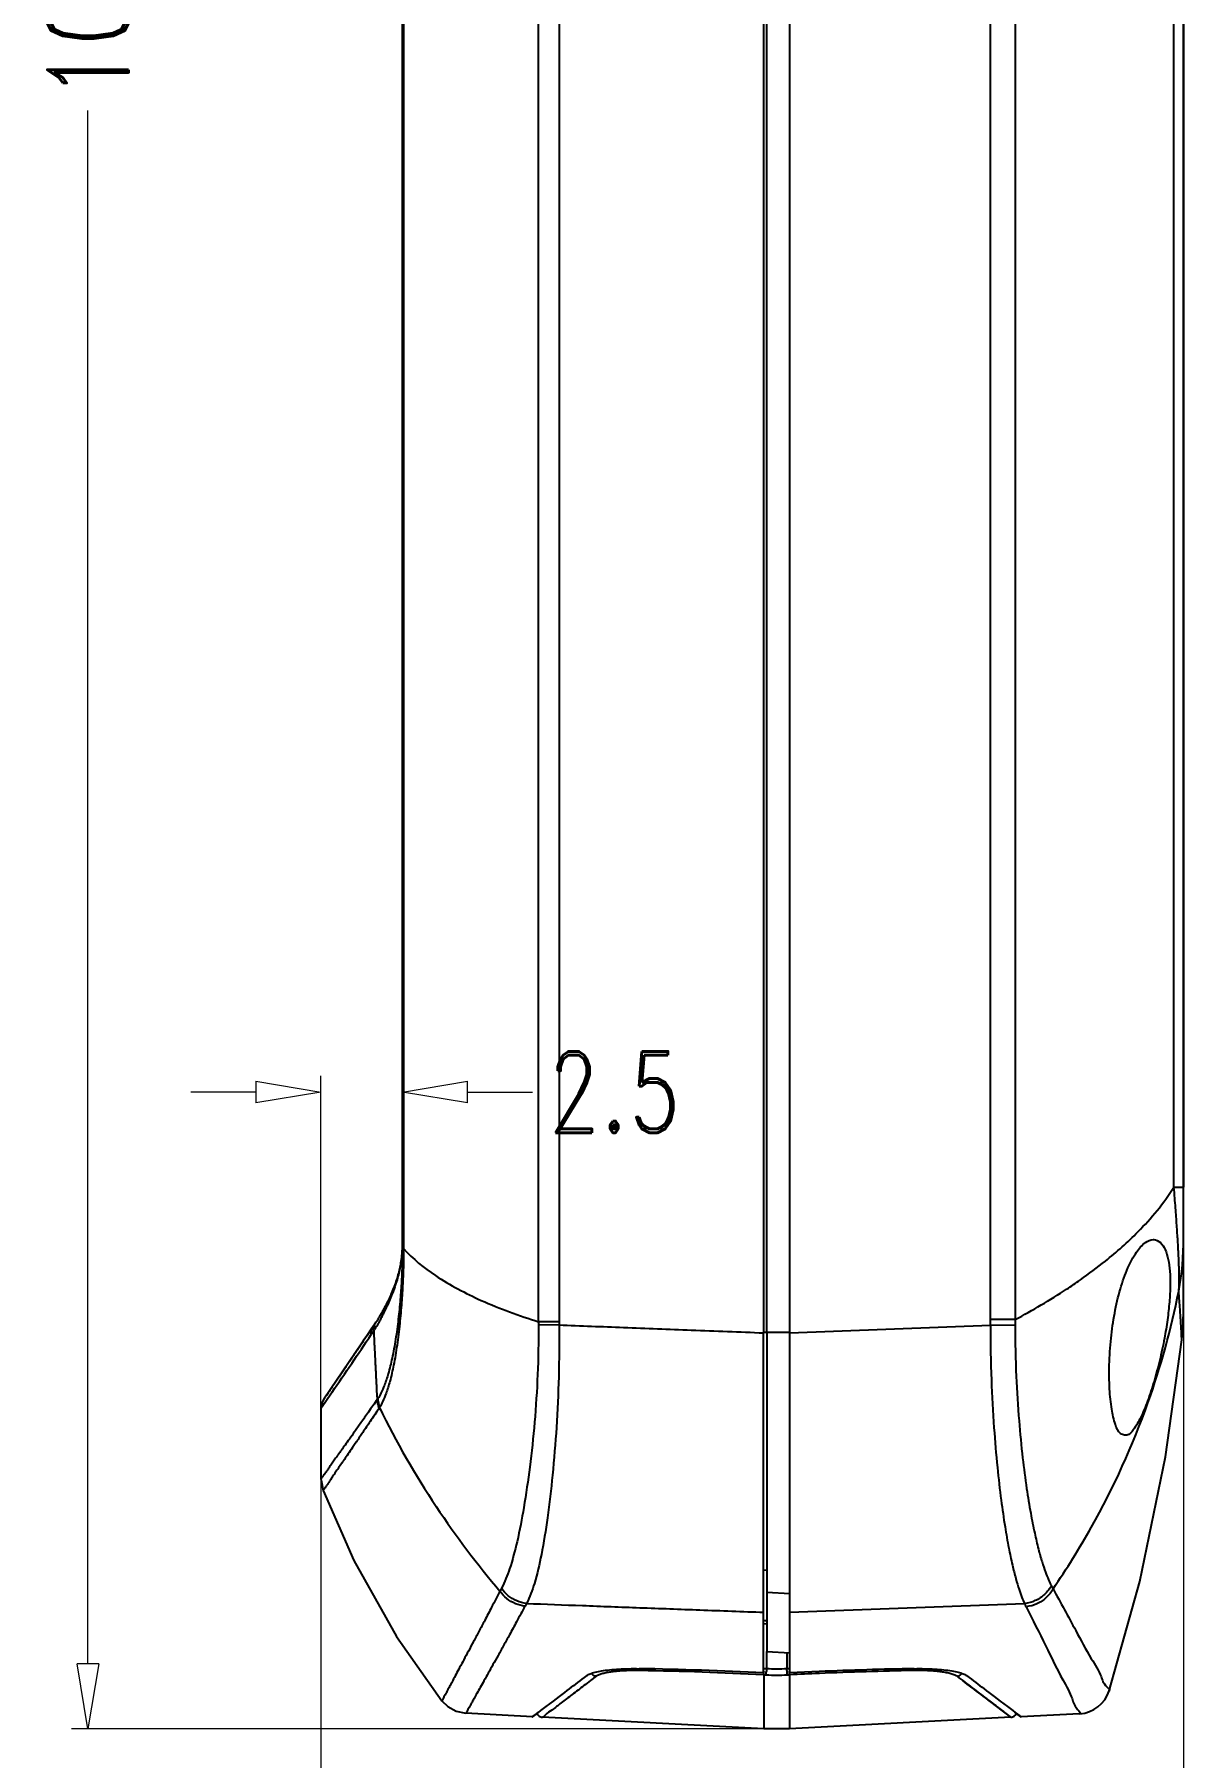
# Model space of a CAD drawing. Header units: millimetres. Extents: x 6083 to 6448, y 1315 to 1569.
# Drawn here: x 6310.8 to 6346.1, y 1408.4 to 1461.3 of the extents above; entities that cross this region are included whole.
import ezdxf

# ---------------------------------------------------------------- set-up
doc = ezdxf.new("R2010")
doc.units = ezdxf.units.MM
doc.layers.add('dim', color=82, linetype='Continuous', lineweight=9)
doc.styles.add('ROMAND', font='romand.shx', dxfattribs={"width": 0.75, "bigfont": 'gbcbig.shx'})
doc.dimstyles.new('YanXiu', dxfattribs={"dimtxt": 2.5, "dimasz": 2.2, "dimexe": 1, "dimexo": 0, "dimgap": 0.66, "dimtad": 0, "dimzin": 9, "dimdsep": 46, "dimtxsty": 'ROMAND', "dimblk": 'CLOSEDBLANK', "dimcen": 0, "dimclrd": 3, "dimclre": 3, "dimclrt": 7, "dimazin": 2, "dimtfac": 1, "dimtofl": 0, "dimtmove": 0, "dimatfit": 3, "dimldrblk": 'CLOSEDBLANK', "dimfxl": 1, "dimlwd": 5, "dimlwe": 5, "dimarcsym": 0})

# ---------------------------------------------------------------- blocks, each defined once
blk = doc.blocks.new('_ClosedBlank')
at = {"color": 0, "linetype": 'ByBlock', "lineweight": -2}
for p, q in [((-1, 0.1666666666666667), (0, 0)), ((-1, 0.1666666666666667), (-1, -0.1666666666666667)), ((0, 0), (-1, -0.1666666666666667))]:
    blk.add_line(p, q, dxfattribs=at)
blk = doc.blocks.new('*D30')
at = {"layer": 'Defpoints', "color": 0, "transparency": 16777216}
for p in [(6333.563902281991, 1514.258429574985), (6312.401302264705, 1409.259213977485), (6333.563902257742, 1409.259213977485)]:
    blk.add_point(p, dxfattribs=at)
at = {"layer": 'dim', "color": 3, "lineweight": 5, "transparency": 16777216}
for p, q in [((6333.563902281991, 1514.258429574985), (6311.901552264705, 1514.258429574985)), ((6312.401302264705, 1512.258429574985), (6312.401302264705, 1464.535357490521)), ((6312.401302264705, 1411.259213977485), (6312.401302264705, 1458.98228606195)), ((6333.563902257742, 1409.259213977485), (6311.901552264705, 1409.259213977485))]:
    blk.add_line(p, q, dxfattribs=at)
at = {"layer": 'dim', "color": 3, "lineweight": 5, "transparency": 16777216, "xscale": 2, "yscale": 2, "zscale": 2}
for p, rotation in [((6312.401302264705, 1514.258429574985), 90), ((6312.401302264705, 1409.259213977485), 270)]:
    blk.add_blockref('_ClosedBlank', p, dxfattribs=dict(at, rotation=rotation))
at = {"layer": 'dim', "color": 7, "transparency": 16777216, "insert": (6312.401302264705, 1461.758821776236), "char_height": 2.5, "attachment_point": 5, "rotation": 90, "style": 'ROMAND'}
blk.add_mtext('105', dxfattribs=at)
blk = doc.blocks.new('*D31')
at = {"layer": 'Defpoints', "color": 0, "transparency": 16777216}
for p in [(6322.063902257692, 1428.824005514507), (6322.063902257692, 1424.067581952985), (6319.563902257692, 1416.943740252485)]:
    blk.add_point(p, dxfattribs=at)
at = {"layer": 'dim', "color": 3, "lineweight": 5, "transparency": 16777216}
for p, q in [((6319.563902257692, 1416.943740252485), (6319.563902257692, 1429.323755514507)), ((6322.063902257692, 1424.067581952985), (6322.063902257692, 1429.323755514507)), ((6317.563902257692, 1428.824005514507), (6315.563902257692, 1428.824005514507)), ((6324.063902257692, 1428.824005514507), (6326.063902257692, 1428.824005514507))]:
    blk.add_line(p, q, dxfattribs=at)
at = {"layer": 'dim', "color": 3, "lineweight": 5, "transparency": 16777216, "xscale": 2, "yscale": 2, "zscale": 2}
blk.add_blockref('_ClosedBlank', (6319.563902257692, 1428.824005514507), dxfattribs=at)
at = {"layer": 'dim', "color": 3, "lineweight": 5, "transparency": 16777216, "xscale": 2, "yscale": 2, "zscale": 2, "rotation": 180}
blk.add_blockref('_ClosedBlank', (6322.063902257692, 1428.824005514507), dxfattribs=at)
at = {"layer": 'dim', "color": 7, "transparency": 16777216, "insert": (6328.57258082912, 1428.824005514507), "char_height": 2.5, "attachment_point": 5, "style": 'ROMAND'}
blk.add_mtext('2.5', dxfattribs=at)
blk = doc.blocks.new('*D32')
at = {"layer": 'Defpoints', "color": 0, "transparency": 16777216}
for p in [(6346.063902257692, 1422.252691822819), (6319.563902257692, 1416.943740252485), (6346.063902257692, 1405.301013581907)]:
    blk.add_point(p, dxfattribs=at)
at = {"layer": 'dim', "color": 3, "lineweight": 5, "transparency": 16777216}
for p, q in [((6346.063902257692, 1422.252691822819), (6346.063902257692, 1404.801263581907)), ((6319.563902257692, 1416.943740252485), (6319.563902257692, 1404.801263581907)), ((6321.563902257692, 1405.301013581907), (6329.412366543406, 1405.301013581907)), ((6344.063902257692, 1405.301013581907), (6336.215437971977, 1405.301013581907))]:
    blk.add_line(p, q, dxfattribs=at)
at = {"layer": 'dim', "color": 3, "lineweight": 5, "transparency": 16777216, "xscale": 2, "yscale": 2, "zscale": 2, "rotation": 180}
blk.add_blockref('_ClosedBlank', (6319.563902257692, 1405.301013581907), dxfattribs=at)
at = {"layer": 'dim', "color": 3, "lineweight": 5, "transparency": 16777216, "xscale": 2, "yscale": 2, "zscale": 2}
blk.add_blockref('_ClosedBlank', (6346.063902257692, 1405.301013581907), dxfattribs=at)
at = {"layer": 'dim', "color": 7, "transparency": 16777216, "insert": (6332.813902257692, 1405.301013581907), "char_height": 2.5, "attachment_point": 5, "style": 'ROMAND'}
blk.add_mtext('26.5', dxfattribs=at)

msp = doc.modelspace()

# ---------------------------------------------------------------- linework, layer by layer
at = {"color": 7, "linetype": 'Continuous'}
for p, q in [((6333.163902281991, 1502.090429652785), (6333.163902281991, 1421.425645442285)), ((6333.263902281991, 1421.434737716285), (6333.263902281991, 1502.081337378786)), ((6333.963902281991, 1421.425645442285), (6333.963902281991, 1502.090429652785)), ((6326.250134020791, 1421.766650976786), (6326.250162719491, 1501.749433601785)), ((6326.881801936291, 1501.749443085185), (6326.881801936291, 1421.766632009985)), ((6340.133651875491, 1421.832245503285), (6340.133651875491, 1501.683829591885)), ((6340.889216029391, 1501.683829101485), (6340.889216029391, 1421.832245993586)), ((6346.063902281991, 1422.251464624085), (6346.063902281991, 1501.264919711985)), ((6322.063902281991, 1424.066013495585), (6322.063902281991, 1499.450061599585)), ((6322.103524227791, 1499.450061599585), (6322.103524227791, 1424.066013495585)), ((6345.769706270091, 1425.898267646485), (6345.769706270091, 1497.617807448685)), ((6346.063902281991, 1497.617765975785), (6346.063902281991, 1425.898309119385)), ((6345.769706270091, 1425.898267646485), (6346.063902281991, 1425.898309117885)), ((6322.048587779391, 1423.776761286285), (6322.048667805491, 1423.777536361486)), ((6322.063889314791, 1424.043516184985), (6322.063850422991, 1424.021003806585)), ((6322.063902281991, 1424.066013495585), (6322.063889314791, 1424.043516184985)), ((6322.103524227791, 1424.066013495585), (6322.063902281991, 1424.066013495585)), ((6322.103510448191, 1424.042356036885), (6322.103469145591, 1424.018739040585)), ((6322.103524227791, 1424.066013495585), (6322.103510448191, 1424.042356036885)), ((6321.183305937591, 1421.651494086185), (6319.649757583391, 1419.384441939785)), ((6321.106634929791, 1421.537197045485), (6320.970273225791, 1421.334166401685)), ((6321.183305937591, 1421.651494086185), (6321.106634929791, 1421.537197045485)), ((6321.204455049891, 1421.682963422785), (6321.217471529191, 1421.702331449785)), ((6321.217471529191, 1421.702331449785), (6321.225311096291, 1421.714022668385)), ((6326.882385288491, 1421.668738281185), (6326.249390281191, 1421.661304117685)), ((6326.881801936291, 1421.766632009985), (6326.250134020791, 1421.766650976786)), ((6333.963902281991, 1421.425645442285), (6340.132740274191, 1421.664722625885)), ((6340.889859917091, 1421.655966958985), (6340.132737031591, 1421.664401985585)), ((6340.889216029391, 1421.832245993586), (6340.133651875491, 1421.832245503285)), ((6320.970273225791, 1421.334166401685), (6320.864612463191, 1421.177069844985)), ((6321.123293854091, 1421.398479523785), (6321.106119253091, 1421.373044846685)), ((6333.963902281991, 1421.434737716285), (6333.163902281991, 1421.434737716285)), ((6333.163902281991, 1410.977416724086), (6333.163902281991, 1421.425645442285)), ((6333.263902281991, 1421.434737716285), (6333.263902281991, 1411.639533493985)), ((6333.963902281991, 1410.980905387985), (6333.963902281991, 1421.425645435485)), ((6319.904501837791, 1419.602182843485), (6319.687388551991, 1419.284778734885)), ((6321.297641497291, 1419.385875839385), (6321.284077920091, 1419.650689362985)), ((6319.563902281991, 1419.109357596585), (6319.563902281991, 1416.942171795085)), ((6319.687388551991, 1419.284778734885), (6319.566611886191, 1419.108255550685)), ((6321.361958084591, 1419.129604787085), (6321.350673058091, 1419.113189390386)), ((6319.687462826391, 1416.664898424486), (6319.629813517791, 1416.583771792885)), ((6333.263902281991, 1414.127015973985), (6333.163902281991, 1414.135373396285)), ((6333.963902281991, 1413.410572665885), (6333.263902281991, 1413.445616721785)), ((6333.963902281991, 1412.840448539485), (6341.178349495691, 1413.109315966985)), ((6341.229298979591, 1413.012713665486), (6341.310933253291, 1412.847529428085)), ((6333.163924773191, 1412.491688344885), (6333.243727912891, 1412.487658231785)), ((6333.243727912891, 1412.487658231785), (6333.249886544491, 1412.487344944485)), ((6333.249979850691, 1411.639531961785), (6333.250038024891, 1411.110941583085)), ((6333.263902281991, 1411.639533493985), (6333.963902281991, 1411.594214443585)), ((6333.877819726891, 1411.594223917386), (6333.877766539091, 1411.110941583085)), ((6328.022453854991, 1410.872900820385), (6327.846343564891, 1410.739900798485)), ((6333.171387847791, 1410.920342449085), (6333.161358215692, 1410.920846616585)), ((6333.171387847791, 1410.920342449085), (6333.171382610191, 1409.257646330185)), ((6333.966602904291, 1410.920854494685), (6333.956417092892, 1410.920342484385)), ((6333.956417092892, 1410.920342484385), (6333.956421953792, 1409.257646330185)), ((6334.872301188091, 1411.019526702185), (6333.963902281991, 1410.980905387985)), ((6326.063907481791, 1409.630132507985), (6324.014431083891, 1409.737541014685)), ((6326.063902281991, 1409.630132780485), (6326.222214764891, 1409.750932901485)), ((6326.197055474891, 1409.731703550985), (6326.210662857891, 1409.700625427485)), ((6326.222214764891, 1409.750932901485), (6326.246553985191, 1409.769501217186)), ((6326.246553985191, 1409.769501217186), (6326.248713130091, 1409.771148373385)), ((6333.171382610191, 1409.257645520185), (6326.368456677591, 1409.614171760885)), ((6340.755943173491, 1409.613993327485), (6333.956421953792, 1409.257645520185)), ((6340.762523296591, 1409.614650769585), (6340.670495274691, 1409.684918808385)), ((6340.762906406791, 1409.614359070785), (6340.793433705391, 1409.618331429285)), ((6340.881250598492, 1409.769501189885), (6340.877025222391, 1409.772724613085)), ((6340.905589798191, 1409.750932890985), (6340.881250598492, 1409.769501189885)), ((6341.063902280891, 1409.630132781285), (6340.905589798191, 1409.750932890985)), ((6340.917242610891, 1409.700771966885), (6340.930756186491, 1409.731698151785)), ((6342.869790744691, 1409.724775384485), (6341.063877486291, 1409.630131480985)), ((6333.956421953792, 1409.257645520185), (6333.171382610191, 1409.257645520185))]:
    msp.add_line(p, q, dxfattribs=at)
for points in [[(6343.776756882791, 1410.423971486885), (6344.717317278391, 1413.788625092185), (6345.514531610891, 1417.616225907786), (6346.010120388592, 1421.215382289885)], [(6319.563902306291, 1416.940603337685), (6319.564898757591, 1416.895972515285), (6319.629762622491, 1416.583695673985)], [(6319.629763312691, 1416.583695947085), (6320.571620441791, 1414.429404840786), (6321.882443246691, 1412.099634069486), (6323.277694233491, 1410.120952289386)], [(6323.277694895691, 1410.120952812385), (6323.459505748291, 1409.941138250585), (6323.714050675091, 1409.800198690185), (6324.013685678191, 1409.737580073685)], [(6326.210662857891, 1409.700625427485), (6326.264763598791, 1409.647449641685), (6326.334681903291, 1409.618266107085), (6326.364898585791, 1409.614358540485)], [(6340.793433705391, 1409.618331429285), (6340.863255294891, 1409.647592348485), (6340.917242610891, 1409.700771966885)]]:
    msp.add_lwpolyline(points, dxfattribs=at)
for centre, radius, start, end in [((6336.774669918691, 1424.342423702985), 9.289231389600001, 349.8423072788979, 359.9991512671955), ((6319.098557816491, 1424.080761276285), 2.9657072505, 354.1164488525958, 356.9753484362055), ((6319.136107775091, 1424.078865719486), 2.9281061165, 354.0932741096022, 356.9749375349994), ((6319.355811273591, 1424.067097759985), 2.7080912039, 356.9768367581014, 359.9781947430985), ((6319.361470634091, 1424.067013816085), 2.702431833, 356.9737155847932, 359.9787916410021), ((6287.493084743391, 1418.285188258385), 58.5921266833, 4.03985590970345, 4.325651239304305), ((6293.632663483691, 1418.730525028885), 52.4364302054, 3.74127265950401, 4.027077572400305), ((6336.063902281991, 1422.251123365885), 10, 354.0549791670002, 359.9999999979026), ((6319.272405176291, 1422.760986044885), 2.296203934, 326.6678617701941, 327.7543280138019), ((6334.896909012891, 1421.650811254185), 8.6475322818, 179.2337993540003, 179.9304781482043), ((6336.026577783091, 1421.772046539586), 9.1447774498, 180.0339242491992, 180.6472823758065), ((6324.634875555591, 1421.832820545985), 15.4987763306, 359.3785644750042, 359.9978741854985), ((6376.670483111091, 1421.826104664885), 35.7807916481, 179.9902018619059, 180.2724408347958), ((6052.370973184391, 1602.426469026585), 324.0353638291, 325.6524852885958, 326.0308895427963), ((6320.063902484191, 1419.104293451785), 0.5000000001, 145.9235978956935, 179.999995526495), ((6320.115128673291, 1420.067937179786), 1.3659705854, 330.032190700306, 330.8688190561044), ((6322.282496541491, 1419.449169813785), 0.9744055021, 182.7469953362034, 199.1441405142996), ((6326.632572687191, 1412.769110071085), 1.7265495493, 151.9435930582067, 155.3423170841058), ((6339.959954028991, 1412.554877606885), 2.3247997988, 25.6478804917027, 28.50195283860416), ((6327.495003948291, 1412.131046029285), 1.8894416634, 148.7305122160079, 151.5778618090876), ((6339.396644020191, 1412.107881216585), 2.0438556605, 26.27682768570113, 29.33882821178869), ((6332.408200020691, 1404.292884167285), 8.3264562278, 84.21293639549492, 84.79222340610175), ((6328.045840239691, 1411.078982656386), 0.2083098554, 214.1901655591955, 223.439468441707), ((6329.237781785091, 1403.549549243685), 7.5025336294, 89.71524726521251, 90.58926162432331), ((6329.236392457191, 1403.220109502586), 7.831976210700001, 88.93202021699709, 89.71706121837933), ((6327.188941910191, 1291.890319774986), 119.2368915576, 87.12770574918416, 88.96627184571025), ((6327.160118449491, 1291.343081922985), 119.7282705966, 87.1269118274213, 88.93648376310996), ((6333.563052800691, 1418.701175140785), 7.7906841326, 267.1183259324123, 267.6537972501169), ((6333.562926638391, 1418.813230596085), 7.708641600499999, 267.1427357250938, 267.6737635387225), ((6333.563902281991, 1418.722343687485), 7.811869709500001, 267.6539279397186, 272.3460720602814), ((6344.912623313891, 1410.625241357285), 11.6726946475, 177.6152370562946, 178.0435170969984), ((6333.563902281991, 1418.839958417385), 7.7353869972, 267.6745784892926, 272.3254215107073), ((6322.215172402991, 1410.625241169785), 11.6727034935, 1.956482719102494, 2.384762060701971), ((6333.564889602892, 1418.812880227885), 7.7082910435, 272.3262670661759, 272.8573038500118), ((6333.564752196591, 1418.701138818886), 7.790647823400001, 272.3462105015211, 272.6140171752111), ((6333.564811219591, 1418.699877943086), 7.7893855677, 272.6140064630766, 272.8817197587956), ((6339.950226243691, 1291.783312278485), 119.2877098178, 92.43852139957747, 92.87523583591953), ((6339.950397635991, 1291.506268186385), 119.6210988984, 91.03593357489649, 92.43302369251408), ((6339.963379312991, 1291.456930059886), 119.6143534816, 91.06246580572366, 92.43816427821302), ((6337.891165261392, 1403.238059597486), 7.8140246336, 90.18043647062164, 91.06862330209786), ((6339.081957223891, 1411.078983872885), 0.2083105285, 316.5614604149823, 325.8091353206943), ((6119.791114888591, 1120.310878719185), 364.0398797612, 52.64548400429754, 52.92002842969523), ((6342.822710188191, 1410.723680797185), 1.0000001469, 273.000002174992, 342.5601323603968)]:
    msp.add_arc(centre, radius, start, end, dxfattribs=at)
for points, start_tangent, end_tangent in [([(6342.894046913191, 1423.054381573985), (6343.662112493591, 1423.630880058485), (6344.661992708691, 1424.529712585885), (6345.769231676091, 1425.898696453985)], (0.8184584049618419, 0.5745657833071143), (0.5379290088036459, 0.8429901431734104)), ([(6345.887787059291, 1424.254427296485), (6345.873253648091, 1424.486424823485), (6345.856983999091, 1424.730004808085), (6345.838849984691, 1424.988575224785), (6345.818563047291, 1425.266227044685), (6345.795696461191, 1425.567625775285), (6345.769641881791, 1425.898349062285)], (-0.0603675666996881, 0.998176215350155), (-0.08023572975161822, 0.9967759164783354)), ([(6343.836247166691, 1421.258037547585), (6343.948650755191, 1422.034197272185), (6344.123653440091, 1422.774591281085), (6344.355829182691, 1423.422034940585), (6344.621483322391, 1423.906617219085), (6344.898507823691, 1424.200872071086), (6345.126224514891, 1424.289435157986)], (0.1040085179252026, 0.9945764064158182), (0.99925791566493, 0.03851776188954321)), ([(6345.126224514891, 1424.289435157986), (6345.149945050891, 1424.289298877085), (6345.352687980191, 1424.201551357985), (6345.499157949791, 1423.983869127985), (6345.591892381691, 1423.683396863085), (6345.641683331091, 1423.319765201285), (6345.654249752891, 1422.884514690685), (6345.629521890392, 1422.380460503085), (6345.568840902592, 1421.829488128486), (6345.476080303991, 1421.258037547585)], (0.9992579156646697, 0.03851776189630063), (-0.1835356093579319, -0.9830130620178009)), ([(6345.918337252791, 1422.704601045386), (6345.927044068991, 1422.837900611685), (6345.931271187791, 1422.976393010885), (6345.932038080691, 1423.122519883686), (6345.930091555491, 1423.279246408986), (6345.925846262091, 1423.448196027685), (6345.919518938391, 1423.629879006485), (6345.911113156191, 1423.824461411585), (6345.900543427491, 1424.033475964285), (6345.887787059291, 1424.254427296485)], (0.08591854155952441, 0.9963021651167303), (-0.06036756667923723, 0.9981762153513917)), ([(6322.048667825391, 1423.777536359386), (6322.028768360491, 1423.622636070985), (6321.999165329291, 1423.457336303485), (6321.958174701391, 1423.279970056785), (6321.903905660591, 1423.089528035685), (6321.835434610691, 1422.888252821585), (6321.756325260191, 1422.687756295385), (6321.673349933291, 1422.501146798685), (6321.593341839191, 1422.337338343385), (6321.521578508591, 1422.200980090385), (6321.460718343991, 1422.091892441485), (6321.410501135091, 1422.005847420685), (6321.369343212891, 1421.937747573785), (6321.335632297291, 1421.883477647085), (6321.307873045491, 1421.839749642686), (6321.284740460191, 1421.803928981485), (6321.265238009791, 1421.774122637985)], (-0.1025798678506098, -0.9947247713371531), (-0.5496490224269831, -0.8353956859746534)), ([(6321.371617715991, 1421.941456792385), (6321.413671455491, 1422.011180650685), (6321.463673861191, 1422.097063649485), (6321.522279708491, 1422.202269824685), (6321.589476588191, 1422.329758165185), (6321.664131607891, 1422.481551722585), (6321.743673645191, 1422.657971361585), (6321.822828241991, 1422.854401518485), (6321.894179488091, 1423.058799116185), (6321.952528340291, 1423.258302987285), (6321.997090926991, 1423.447268391885), (6322.028945830091, 1423.623795352685), (6322.048587779391, 1423.776761286285)], (0.5224082964959755, 0.8526954742181837), (0.1028306106535851, 0.9946988818293759)), ([(6322.063850422991, 1424.021003806585), (6322.056713056391, 1423.532053639085), (6322.036200475991, 1423.013433370385), (6321.998928722291, 1422.453768484685), (6321.939781930491, 1421.849950778085), (6321.854745311791, 1421.227652689185), (6321.746497094191, 1420.647016862185), (6321.628247855291, 1420.170521825885), (6321.513448113391, 1419.817354107586), (6321.406344014491, 1419.568083574785)], (-0.002304500928366166, -0.9999973446342103), (-0.4482630419818029, -0.8939016977236481)), ([(6322.048642570891, 1423.776755621985), (6322.028598330191, 1423.619641534485), (6321.998540565091, 1423.449542920285), (6321.956504145491, 1423.263549584686), (6321.900248347691, 1423.059323873685), (6321.828456784691, 1422.837895603485), (6321.744505503892, 1422.611219707985), (6321.655366101991, 1422.394621085685), (6321.568106800091, 1422.199607449085), (6321.488562560891, 1422.033610838885), (6321.420043973191, 1421.898561393985)], (-0.1021097847211836, -0.9947731358778209), (-0.4618918704863929, -0.8869362434688198)), ([(6322.103478302591, 1424.018733220685), (6322.095945451491, 1423.497858562485), (6322.075856859591, 1422.946517651985), (6322.039767727491, 1422.351768602785), (6321.982521575891, 1421.709761691785), (6321.899872893691, 1421.047837889185), (6321.794080616991, 1420.432433724885), (6321.677877124391, 1419.933893584685), (6321.564332018291, 1419.568820530485)], (-0.003855508532119262, -0.9999925674993585), (-0.3382107618284944, -0.9410703908759374)), ([(6322.103478230791, 1424.018689863485), (6322.081528825891, 1424.019470162486), (6322.063850073891, 1424.021003807385)], (-0.9995570176041553, 0.02976186416013734), (-0.002005350505396352, 0.9999979892826538)), ([(6322.103469145591, 1424.018739040585), (6323.084488905492, 1423.184143482085), (6324.488558531391, 1422.423764544685), (6326.250162719091, 1421.766438799285)], (0.6530581280643905, -0.7573077850973371), (0.9539041398308502, -0.3001114659815013)), ([(6340.888995867191, 1421.832636007785), (6342.472067087391, 1422.767793407785), (6342.894046913191, 1423.054381573985)], (0.8824210235081605, 0.470460558677144), (0.8184584049720977, 0.5745657832925052)), ([(6342.055693694391, 1413.561221029285), (6343.229055604991, 1415.448633642585), (6344.971148108791, 1419.279479172586), (6345.918267706591, 1422.704517151685)], (0.5644755688756338, 0.8254497756632622), (0.1981862682019473, 0.9801643755494208)), ([(6346.010073496691, 1421.216386351085), (6346.010022839891, 1421.217486965785), (6346.009393562091, 1421.230817109486), (6346.006029837291, 1421.300201299185), (6346.000161199591, 1421.417858865385), (6345.992265904891, 1421.567081746985), (6345.983015213291, 1421.733569374285), (6345.971740098391, 1421.924642103485), (6345.957345045191, 1422.152061550985)], (0.9991111561923731, 0.04215326288603755), (-0.06531056207125235, 0.9978649860987895)), ([(6321.106115938791, 1421.373039958485), (6321.111978224591, 1421.471244781885), (6321.138069778491, 1421.565367090785), (6321.183305937391, 1421.651494086385)], (-0.0444974822637336, 0.9990094964874904), (0.5569082547489926, 0.8305740158423157)), ([(6321.190866273791, 1421.499279172285), (6321.173994408591, 1421.473876323985), (6321.157219527391, 1421.448798425485), (6321.140386287291, 1421.423784459885), (6321.123293854091, 1421.398479523785)], (-0.5515277033500511, -0.8341565754925261), (-0.560041453454689, -0.8284645860942758)), ([(6321.265238009791, 1421.774122637985), (6321.249455143891, 1421.750233863485), (6321.233620631391, 1421.726446021985), (6321.217512614091, 1421.702392658385), (6321.200754137291, 1421.677462201385), (6321.183305937591, 1421.651494086185)], (-0.5496505762381146, -0.8353946636417476), (-0.5565335636268371, -0.8308251275429824)), ([(6321.190866013091, 1421.499278761185), (6321.196225153891, 1421.596083221685), (6321.221356125891, 1421.688955465885), (6321.265238001091, 1421.774122643685)], (-0.04783183934223875, 0.9988554025208747), (0.549672350279484, 0.8353803369353556)), ([(6321.284077920091, 1419.650689362985), (6321.280162823791, 1419.727319499785), (6321.275872824192, 1419.811387186485), (6321.271314337091, 1419.900830744386), (6321.266490046891, 1419.995618774485), (6321.261306473791, 1420.097614588685), (6321.255686863191, 1420.208364879785), (6321.249603237491, 1420.328465795885), (6321.243039981591, 1420.458276778685), (6321.235944976191, 1420.598888403685), (6321.228182204492, 1420.753073656686), (6321.219587893791, 1420.924191868085), (6321.210209430191, 1421.111426736685), (6321.200448435291, 1421.306861547786), (6321.190866273791, 1421.499279172285)], (-0.0510530069005003, 0.9986959449634397), (-0.04966484909612689, 0.9987659399300014)), ([(6321.420043973191, 1421.898561393985), (6321.362653300691, 1421.790749378385), (6321.314934429291, 1421.704773913485), (6321.275307810391, 1421.636028546785), (6321.242254722091, 1421.580712019785), (6321.214461277891, 1421.535844989885)], (-0.4618918704266645, -0.8869362434999246), (-0.5340048215508166, -0.8454814312334011)), ([(6326.249383097091, 1421.661304039485), (6326.217739522291, 1420.146033158685), (6326.124415164191, 1418.677133470385), (6325.976945862791, 1417.299744900385), (6325.794672185391, 1416.061768637185), (6325.588274471791, 1415.009609640885), (6325.358105544791, 1414.179237236685), (6325.108918648791, 1413.581176396785)], (-0.001540298193448066, -0.9999988137400341), (-0.4694033076675223, -0.8829838813652204)), ([(6326.882383886991, 1421.668738277885), (6326.866643099591, 1420.077291084085), (6326.796407560591, 1418.522517325885), (6326.675862348691, 1417.057215074885), (6326.519770009591, 1415.737792374285), (6326.335239918091, 1414.612454123085), (6326.121241652991, 1413.729285103985), (6325.880041307391, 1413.111786821886)], (0.005813655695965818, -0.9999831005609289), (-0.4675722570583477, -0.8839548542936808)), ([(6326.882383886991, 1421.668738278185), (6328.861629036391, 1421.592047862585), (6330.940922299791, 1421.511574360985), (6333.163902281991, 1421.425645442285)], (0.9992493173129371, -0.03874018391321202), (0.9992546821551638, -0.03860155684662171)), ([(6340.132738994991, 1421.664722576485), (6340.160868851392, 1419.976829590486), (6340.240510872591, 1418.507512231985), (6340.345173664791, 1417.287473349785), (6340.461095928691, 1416.281392749886), (6340.579802334991, 1415.465573550885), (6340.695197897491, 1414.814577880785), (6340.805553695791, 1414.292732568686), (6340.910619309291, 1413.873441420785), (6341.008896634091, 1413.543487470685), (6341.098711669591, 1413.292318070885), (6341.178319201891, 1413.109362376785)], (-0.005099039844124328, -0.9999869998118316), (0.4359761577166837, -0.8999582156425916)), ([(6340.889864193691, 1421.655966914286), (6340.923389312091, 1420.087291295685), (6341.009240196691, 1418.718304500685), (6341.120917744091, 1417.581045095785), (6341.243918092491, 1416.643916755685), (6341.369118886792, 1415.882033835585), (6341.490525499191, 1415.271842942485), (6341.606828876191, 1414.781416008285), (6341.717981285791, 1414.386627815585), (6341.822405642991, 1414.075380680785), (6341.918103195291, 1413.837878248385), (6342.002990065791, 1413.664245831185)], (-0.001831071728155374, -0.999998323586758), (0.4773124610848238, -0.8787336425181118)), ([(6320.864612463191, 1421.177069844985), (6320.807014432791, 1421.091514622285), (6320.746006809391, 1421.000957448585), (6320.681511999092, 1420.905294117485), (6320.613545564591, 1420.804559880885), (6320.542244995791, 1420.698971480385), (6320.467902607091, 1420.588974532685), (6320.390945909391, 1420.475213600985), (6320.311917556691, 1420.358501433685), (6320.231395761791, 1420.239700400885), (6320.150004167191, 1420.119736265785), (6320.068635022091, 1419.999925037985), (6319.988468617791, 1419.881997047185), (6319.911032965991, 1419.768181822285), (6319.838264444591, 1419.661293363885), (6319.772569762491, 1419.564822895685), (6319.717007850791, 1419.483233657685), (6319.675397162091, 1419.422118206485), (6319.652451840891, 1419.388402749785), (6319.652274802691, 1419.388142481485)], (-0.5583325943256653, -0.829617209388506), (0.8267991772915539, -0.56249721815313)), ([(6344.254802084492, 1418.280983546685), (6344.129247805891, 1418.331278422186), (6343.971652369891, 1418.608005871385), (6343.858568165891, 1419.077077935585), (6343.793988438791, 1419.698962069585), (6343.783489600091, 1420.446242853585), (6343.836247170791, 1421.258037547585)], (-0.9914874994700434, 0.1302019139438464), (0.1040085179244949, 0.9945764064158924)), ([(6345.476080274791, 1421.258037547585), (6345.332046948291, 1420.585766491585), (6345.156597095391, 1419.934224266385), (6344.955527104691, 1419.326923546085), (6344.741341491391, 1418.816196160886), (6344.526941666391, 1418.455101047985), (6344.318970766391, 1418.282076459685), (6344.254802084492, 1418.280983546685)], (-0.1835356093431179, -0.9830130620205667), (-0.9914874994699242, 0.1302019139447542)), ([(6321.297641497291, 1419.385875839385), (6321.020553971991, 1418.990621652985), (6320.789084981591, 1418.660215997485), (6320.596539359391, 1418.387390553085), (6320.436802639691, 1418.163508411986), (6320.304328589191, 1417.979003902286), (6320.192490635491, 1417.823591235285), (6320.086943359191, 1417.676598923285), (6319.989502973291, 1417.539719454685), (6319.904177427991, 1417.418361058685), (6319.829547618091, 1417.311152771586), (6319.764292077591, 1417.217430515885), (6319.707705931991, 1417.137204274085), (6319.659980736491, 1417.070966831085), (6319.621953347891, 1417.019160558085), (6319.593277608891, 1416.980264492085), (6319.573531864191, 1416.953569916986), (6319.564216220691, 1416.941032392385), (6319.563954648991, 1416.940678238685)], (-0.5748948829117553, -0.8182272750293036), (-0.5699665499054377, -0.8216678964088181)), ([(6321.350672341791, 1419.113189180385), (6321.324264263391, 1419.202697738385), (6321.306532975391, 1419.293867974985), (6321.297639338291, 1419.385872828786)], (-0.3277899417428106, 0.9447506306387126), (-0.04814232058550003, 0.9988404862482513)), ([(6321.406344014491, 1419.568083574785), (6321.309206428591, 1419.402470498685)], (-0.448263042123371, -0.8939016976526563), (-0.5749454124516583, -0.8181917701253127)), ([(6321.564332018291, 1419.568820530485), (6321.458127279491, 1419.309676675485), (6321.361954216691, 1419.129608093685)], (-0.3382107618096035, -0.9410703908827267), (-0.5216329423878565, -0.8531700143674691)), ([(6321.350673058091, 1419.113189390386), (6321.075827154391, 1418.704655675485), (6320.846129734691, 1418.362988570686), (6320.654924333591, 1418.080824865285), (6320.496271610791, 1417.849275480585), (6320.364722322991, 1417.658446038085), (6320.253690823891, 1417.497682053385), (6320.148950669891, 1417.345592497585), (6320.052301747291, 1417.203929384586), (6319.967683765791, 1417.078291989085), (6319.893650573691, 1416.967270601886), (6319.828871955691, 1416.870194905285), (6319.772665382191, 1416.787098853985), (6319.725245250091, 1416.718511062486), (6319.687462826391, 1416.664898424486)], (-0.5589010533537985, -0.8292343532198931), (-0.57770673536494, -0.8162444045223116)), ([(6321.361954125991, 1419.129602870485), (6323.104965465591, 1416.087617101385), (6325.063487409291, 1413.489466326685)], (0.4357575011267832, -0.900064108945436), (0.6467788761646486, -0.7626775762713851)), ([(6325.880092239091, 1413.111890727485), (6325.580444694591, 1413.188608455185), (6325.314826796091, 1413.350245991285), (6325.108918413491, 1413.581176257985)], (-0.9949285190418905, 0.1005845017739351), (-0.5466791943207407, 0.8373421394488789)), ([(6342.002990160691, 1413.664245787785), (6341.796622649891, 1413.391468496885), (6341.510371894991, 1413.198851938785), (6341.178336094491, 1413.109340677385)], (-0.4611099626791407, -0.8873430015039514), (-0.995294840563125, -0.09689262277606059)), ([(6342.055657539191, 1413.561264733485), (6341.848575005592, 1413.290330997786), (6341.561775566991, 1413.099949862386), (6341.229298793491, 1413.012717063785)], (-0.4648122216952213, -0.8854092830791603), (-0.9959001009935569, -0.09045987420411016)), ([(6342.055680328691, 1413.561230169185), (6342.752549149291, 1412.280315535085), (6343.230810692091, 1411.414557286785), (6343.532195444891, 1410.865908877685), (6343.707144380791, 1410.550577227085), (6343.776333529691, 1410.424734446285)], (0.4753008397036856, -0.8798233412321881), (-0.8878394885991717, -0.4601532815095003)), ([(6325.063452719291, 1413.489436908285), (6324.805819467691, 1412.994373557885), (6324.595029705191, 1412.591564505985), (6324.413536608891, 1412.247721666285), (6324.248854263291, 1411.938406981085), (6324.094565127391, 1411.650281279485), (6323.951344811891, 1411.382689292886), (6323.823148282991, 1411.142119977985), (6323.713725186691, 1410.935977341585), (6323.613067135691, 1410.745998789685), (6323.528993246291, 1410.588552203586), (6323.465169451991, 1410.470422340585), (6323.416062021091, 1410.379869014285), (6323.375637974391, 1410.304736329085), (6323.342126477791, 1410.241593732185), (6323.315796986592, 1410.191694450386), (6323.296261257391, 1410.155136443585), (6323.283556866891, 1410.131673630385), (6323.277936393091, 1410.121396903585), (6323.277765785291, 1410.121086620386)], (-0.4613390018025167, -0.8872239432160619), (-0.8901967611612601, 0.4555762575222752)), ([(6325.833306639292, 1413.030352346885), (6325.571135774491, 1412.546053455985), (6325.356413664491, 1412.152021520385), (6325.171486527091, 1411.815729386685), (6325.003708023591, 1411.513269876985), (6324.846587321491, 1411.231612840385), (6324.700769609091, 1410.970084749885), (6324.570191520691, 1410.734989709185), (6324.458656944891, 1410.533573162185), (6324.355941732991, 1410.347993358385), (6324.270086579291, 1410.194217821385), (6324.204929055791, 1410.078875542085), (6324.154825880491, 1409.990484953185), (6324.113586102591, 1409.917153722585), (6324.079383093491, 1409.855509645085), (6324.052502792991, 1409.806762624085), (6324.032581891192, 1409.771023147785), (6324.019646888491, 1409.748072213685), (6324.013931380091, 1409.738014454785), (6324.013757921591, 1409.737710832685)], (-0.4755011503745248, -0.8797150993318825), (-0.9092612120118467, 0.4162259582615524)), ([(6325.833306644891, 1413.030352448985), (6325.534862887891, 1413.104379794185), (6325.269825786991, 1413.262412708385), (6325.063435654791, 1413.489401095185)], (-0.9955456011671626, 0.0942812600505147), (-0.555007908525096, 0.8318450705958405)), ([(6325.880031323391, 1413.111787187985), (6327.597282364091, 1413.047787887085), (6329.358346291591, 1412.982117355785), (6331.207228842091, 1412.913248183985), (6333.163902281991, 1412.840448539485)], (0.9993032204924834, -0.03732390002868723), (0.9993094046441885, -0.03715795728612569)), ([(6341.310933253291, 1412.847529428085), (6341.893903070491, 1411.675628639285), (6342.351290537891, 1410.767685353085), (6342.640133005791, 1410.190808449785), (6342.808166360591, 1409.858525804585), (6342.874654217791, 1409.725851204385)], (0.443154281271109, -0.8964453597353755), (-0.979652175809994, -0.20070280125286)), ([(6327.729238460292, 1410.894846078885), (6326.471640824091, 1409.941160405685), (6326.063902282091, 1409.630132780485), (6326.248713130091, 1409.771148373385)], (-0.7981159951838666, -0.6025038242465076), (0.7950606828590866, 0.6065298925623066)), ([(6327.729238460292, 1410.894846078885), (6327.831508701291, 1410.949498476885), (6327.985464201891, 1410.998535078685), (6328.186912879291, 1411.040301255685), (6328.430303659691, 1411.073261714685), (6328.708932727091, 1411.096109426386), (6329.015055856791, 1411.107837274085), (6329.340092570091, 1411.107814014285)], (0.7981159951609044, 0.6025038242769247), (0.9998360424358327, -0.01810768472919269)), ([(6328.022453859191, 1410.872900900485), (6327.953198808691, 1410.892530166285), (6327.894586204691, 1410.935751330385)], (-0.9956804495083245, 0.09284633792940332), (-0.6876831316423058, 0.7260109575306912)), ([(6329.160622921891, 1411.051686097285), (6329.038706039091, 1411.049380251085), (6328.909514909091, 1411.044527874085), (6328.773980021891, 1411.036477866385), (6328.633972197891, 1411.024479821585), (6328.492558481591, 1411.007714579685), (6328.353764912191, 1410.985255757185), (6328.222919112591, 1410.955982765385), (6328.108444015891, 1410.918802863886), (6328.022453854991, 1410.872900820385)], (-0.9999464112680688, -0.01035251622120633), (-0.7982273560751364, -0.60235627996502)), ([(6329.382370188191, 1411.050725173086), (6329.369300259791, 1411.088252536785), (6329.366383902191, 1411.107093678285)], (-0.6199832300217741, 0.7846150613464975), (-0.1410855268805662, 0.9899974111606722)), ([(6333.171382597891, 1410.920342455485), (6333.172003733691, 1410.957774942285), (6333.174606184191, 1411.027030275685)], (-0.02432517732448338, 0.9997040990953937), (0.04100707948523925, 0.9991588559543929)), ([(6333.244121514091, 1410.917021871685), (6333.244619310991, 1410.954463513185), (6333.246733316191, 1411.023752204085)], (-0.02030033411140921, 0.9997939269844387), (0.03332999392902725, 0.9994444014074475)), ([(6333.883683043191, 1410.917022026586), (6333.883185245891, 1410.954463652485), (6333.881071242791, 1411.023752281085)], (0.02030022527900812, 0.9997939291942223), (-0.03332999294203953, 0.9994444014403621)), ([(6333.956421953892, 1410.920342700885), (6333.955800612192, 1410.957775030485), (6333.953197996391, 1411.027030286485)], (0.0243138796778138, 0.9997043739301199), (-0.04100892879742305, 0.9991587800539452)), ([(6337.745434382391, 1411.050725051985), (6337.758504258891, 1411.088252494685), (6337.761425413191, 1411.107127379185)], (0.6199797087167719, 0.7846178437809497), (0.1410413685299418, 0.9900037032068119)), ([(6337.787711993891, 1411.107814014285), (6338.113725788891, 1411.107818964185), (6338.420785084191, 1411.095995650385), (6338.699807978891, 1411.073013947085), (6338.942875991791, 1411.039966698786), (6339.143523047691, 1410.998232077785), (6339.296712583391, 1410.949329555986), (6339.398566103691, 1410.894846078885)], (0.9998360424356726, 0.01810768473803326), (0.7981159951775636, -0.6025038242548568)), ([(6339.105350708891, 1410.872900820485), (6339.011376512392, 1410.921968297286), (6338.884616357891, 1410.961213559685), (6338.739462570191, 1410.991528290285), (6338.585903910791, 1411.014169016985), (6338.430672937091, 1411.030398525485), (6338.278708228691, 1411.041336833085), (6338.133181659891, 1411.048014070685), (6337.995681668591, 1411.051335313686), (6337.866557293592, 1411.052045483185)], (-0.7981692560512783, 0.6024332649302734), (-0.9999951877136806, -0.003102345802913827)), ([(6339.105350665991, 1410.872901625286), (6339.174603715491, 1410.892533027185), (6339.233214069591, 1410.935754536185)], (0.995676363069938, 0.09289015030572996), (0.6876712853984769, 0.7260221782000923)), ([(6339.105350708891, 1410.872900820485), (6339.573529340291, 1410.518945275485), (6340.006163324291, 1410.190801362985), (6340.378377703091, 1409.907651132785), (6340.649312184592, 1409.701077125885), (6340.762381886691, 1409.614758949185), (6340.670495274691, 1409.684918808385), (6340.364580600291, 1409.918160578686), (6339.843483789791, 1410.314309310185), (6339.281368737791, 1410.739979600085)], (0.7981919197103812, -0.6024032364696061), (-0.7978450742854013, 0.6028625361046434)), ([(6339.398566103691, 1410.894846078885), (6340.656180027091, 1409.941147999285), (6341.063902280491, 1409.630132781585), (6340.877025222391, 1409.772724613085)], (0.7981159951770259, -0.6025038242555693), (-0.795062075316004, 0.6065280672765349)), ([(6327.846343564891, 1410.739900798485), (6327.642647880692, 1410.585849699286), (6327.278991758991, 1410.310266080985), (6326.942385151991, 1410.054537710085), (6326.655602985591, 1409.836151179485), (6326.450773979591, 1409.679930692585), (6326.365007923591, 1409.614441510686)], (-0.7978094998452828, -0.602909613421962), (-0.9938316609304053, 0.1108991872482042))]:
    msp.add_spline(points, degree=3, dxfattribs=dict(at, start_tangent=start_tangent, end_tangent=end_tangent))

# ---------------------------------------------------------------- dimensions: what is measured, and where the dimension line sits
at = {"layer": 'dim'}
dim = msp.add_linear_dim(base=(6312.401302264705, 1409.259213977485), p1=(6333.563902281991, 1514.258429574985), p2=(6333.563902257742, 1409.259213977485), angle=90, dimstyle='YanXiu', override={"dimasz": 2, "dimexe": 0.49975, "dimgap": 0.49975, "dimzin": 8}, dxfattribs=at)
dim.commit()
dim.dimension.update_dxf_attribs({"geometry": '*D30', "text_midpoint": (6312.401302264705, 1461.758821776236)})
for base, p2, picture, middle in [((6322.063902257692, 1428.824005514507), (6322.063902257692, 1424.067581952985), '*D31', (6328.57258082912, 1428.824005514507)), ((6346.063902257692, 1405.301013581907), (6346.063902257692, 1422.252691822819), '*D32', (6332.813902257692, 1405.301013581907))]:
    dim = msp.add_linear_dim(base=base, p1=(6319.563902257692, 1416.943740252485), p2=p2, dimstyle='YanXiu', override={"dimasz": 2, "dimexe": 0.49975, "dimgap": 0.49975, "dimzin": 8}, dxfattribs=at)
    dim.commit()
    dim.dimension.update_dxf_attribs({"geometry": picture, "text_midpoint": middle})

doc.saveas('drawing.dxf')
